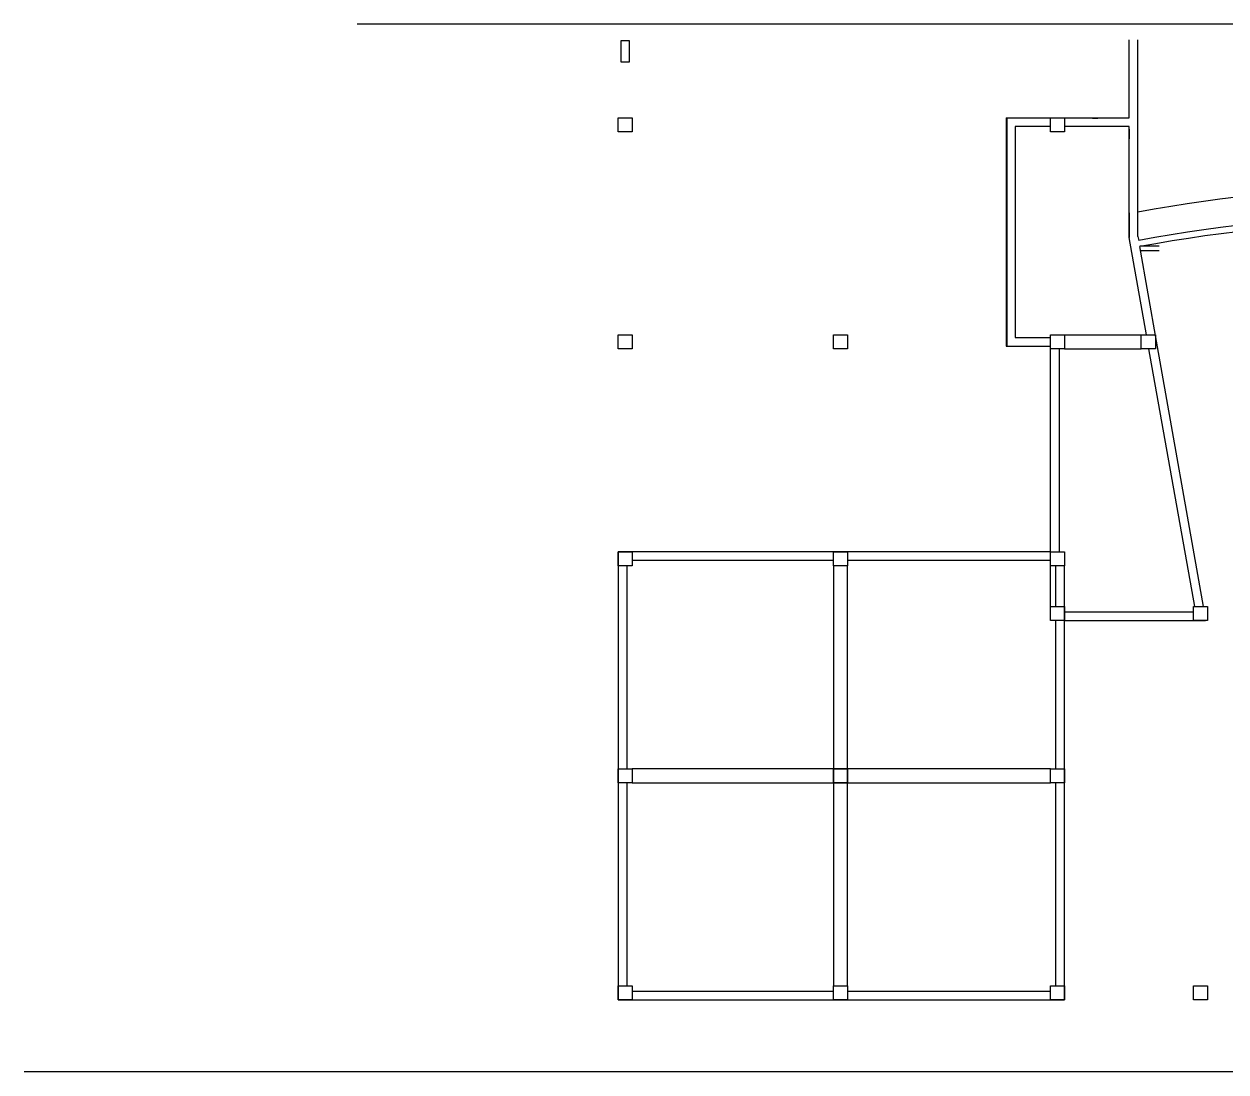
# Model space of a CAD drawing. Header units: inches. Extents: x -1801 to 10077, y -675 to 2295.
# Drawn here: x 4833 to 8238, y -675 to 2295 of the extents above; entities that cross this region are included whole.
import ezdxf

# ---------------------------------------------------------------- set-up
doc = ezdxf.new("R2010")
doc.units = ezdxf.units.IN
doc.layers.add('A4_OP', color=7, linetype='Continuous')

msp = doc.modelspace()

# ---------------------------------------------------------------- linework, layer by layer
for p, q in [((10077.2, 2295.1), (5777, 2295.1)), ((7860.4, 2027.9), (7875.4, 2027.9)), ((7994, 1666.1), (8048.7, 1666.1)), ((7994, 1653.1), (8048.7, 1653.1)), ((7780.8, 1414.4), (7998.4, 1414.4)), ((7780.8, 1414.4), (7998.4, 1414.4)), ((7780.8, 1374.4), (7998.4, 1374.4)), ((7780.8, 1374.4), (7998.4, 1374.4)), ((7125.8, 759.4), (7125.8, -430.6)), ((7125.8, 759.4), (7125.8, -430.6)), ((7165.8, -430.6), (7165.8, 759.4)), ((7165.8, -430.6), (7165.8, 759.4)), ((7740.8, 644.4), (7740.8, 759.4)), ((7740.8, 184.4), (6555.8, 184.4)), ((7740.8, 184.4), (6555.8, 184.4)), ((6555.8, 144.4), (6620.8, 144.4)), ((6555.8, 144.4), (6620.8, 144.4)), ((6620.8, 144.4), (7740.8, 144.4)), ((6620.8, 144.4), (7740.8, 144.4)), ((10077.2, -674.9), (4832.6, -674.9))]:
    msp.add_line(p, q)
msp.add_arc((8735.4, -2260.2), 4011.2, 79.305, 100.6951)
msp.add_arc((8735.4, -2260.2), 4011.2, 79.305, 100.6951)
at = {"layer": 'A4_OP'}
for points in [[(7964, 2029.4), (7964, 2250.1)], [(7964, 2029.4), (7964, 2250.1)], [(7989, 1692.5), (7989, 2250.1)], [(7989, 1692.5), (7989, 2250.1)], [(6548.3, 2247.7), (6523.3, 2247.7)], [(6523.3, 2247.7), (6523.3, 2187.7)], [(6548.3, 2247.7), (6523.3, 2247.7)], [(6523.3, 2247.7), (6523.3, 2187.7)], [(6548.3, 2187.7), (6548.3, 2247.7)], [(6548.3, 2187.7), (6548.3, 2247.7)], [(6523.3, 2187.7), (6548.3, 2187.7)], [(6523.3, 2187.7), (6548.3, 2187.7)], [(6515.8, 1989.4), (6515.8, 2029.4)], [(6515.8, 2029.4), (6555.8, 2029.4)], [(6515.8, 1989.4), (6515.8, 2029.4)], [(6515.8, 2029.4), (6555.8, 2029.4)], [(6555.8, 2029.4), (6555.8, 1989.4)], [(6555.8, 2029.4), (6555.8, 1989.4)], [(7615.8, 2029.4), (7615.8, 1381.9)], [(7615.8, 2029.4), (7760.8, 2029.4)], [(7615.8, 2029.4), (7615.8, 1381.9)], [(7615.8, 2029.4), (7760.8, 2029.4)], [(7617.8, 2029.4), (7617.8, 1381.9)], [(7740.8, 1989.4), (7740.8, 2029.4)], [(7740.8, 2029.4), (7780.8, 2029.4)], [(7740.8, 1989.4), (7740.8, 2029.4)], [(7740.8, 2029.4), (7780.8, 2029.4)], [(7740.8, 1989.4), (7740.8, 2029.4)], [(7740.8, 2029.4), (7780.8, 2029.4)], [(7740.8, 1989.4), (7740.8, 2029.4)], [(7740.8, 2029.4), (7780.8, 2029.4)], [(7740.8, 1989.4), (7740.8, 2009.4)], [(7740.8, 1989.4), (7740.8, 2009.4)], [(7773.3, 2029.4), (7964, 2029.4)], [(7773.3, 2029.4), (7964, 2029.4)], [(7780.8, 2029.4), (7780.8, 1989.4)], [(7780.8, 2029.4), (7780.8, 1989.4)], [(7780.8, 2029.4), (7780.8, 1989.4)], [(7780.8, 2029.4), (7780.8, 1989.4)], [(7780.8, 2009.4), (7780.8, 1989.4)], [(7780.8, 2009.4), (7780.8, 1989.4)], [(6555.8, 1989.4), (6515.8, 1989.4)], [(6555.8, 1989.4), (6515.8, 1989.4)], [(7740.8, 2004.4), (7640.8, 2004.4)], [(7640.8, 2004.4), (7640.8, 1406.9)], [(7740.8, 2004.4), (7640.8, 2004.4)], [(7640.8, 2004.4), (7640.8, 1406.9)], [(7780.8, 1989.4), (7740.8, 1989.4)], [(7780.8, 1989.4), (7740.8, 1989.4)], [(7780.8, 1989.4), (7740.8, 1989.4)], [(7780.8, 1989.4), (7740.8, 1989.4)], [(7780.8, 1989.4), (7740.8, 1989.4)], [(7780.8, 1989.4), (7740.8, 1989.4)], [(7964, 2004.4), (7780.8, 2004.4)], [(7964, 2004.4), (7780.8, 2004.4)], [(7964, 1690.3), (7964, 2004.4)], [(7964, 1690.3), (7964, 2004.4)], [(7964, 1996.9), (7964, 1969.6)], [(7964, 1996.9), (7964, 1969.6)], [(7964, 1759.9), (7964, 1690.3)], [(7964, 1759.9), (7964, 1690.3)], [(8013, 1414.4), (7964, 1690.3)], [(8013, 1414.4), (7964, 1690.3)], [(7989, 1692.5), (7991, 1681.3)], [(7989, 1692.5), (7991, 1681.3)], [(8041.5, 1396.5), (7994, 1664.1)], [(8041.5, 1396.5), (7994, 1664.1)], [(6515.8, 1374.4), (6515.8, 1414.4)], [(6515.8, 1414.4), (6555.8, 1414.4)], [(6515.8, 1374.4), (6515.8, 1414.4)], [(6515.8, 1414.4), (6555.8, 1414.4)], [(6555.8, 1414.4), (6555.8, 1374.4)], [(6555.8, 1414.4), (6555.8, 1374.4)], [(7125.8, 1374.4), (7125.8, 1414.4)], [(7125.8, 1414.4), (7165.8, 1414.4)], [(7125.8, 1374.4), (7125.8, 1414.4)], [(7125.8, 1414.4), (7165.8, 1414.4)], [(7165.8, 1414.4), (7165.8, 1374.4)], [(7165.8, 1414.4), (7165.8, 1374.4)], [(7640.8, 1406.9), (7740.8, 1406.9)], [(7640.8, 1406.9), (7740.8, 1406.9)], [(7740.8, 1394.4), (7740.8, 1414.4)], [(7740.8, 1414.4), (7780.8, 1414.4)], [(7740.8, 1374.4), (7740.8, 1414.4)], [(7740.8, 1414.4), (7780.8, 1414.4)], [(7740.8, 1374.4), (7740.8, 1414.4)], [(7740.8, 1414.4), (7780.8, 1414.4)], [(7740.8, 1394.4), (7740.8, 1414.4)], [(7740.8, 1414.4), (7780.8, 1414.4)], [(7740.8, 1374.4), (7740.8, 1414.4)], [(7740.8, 1414.4), (7780.8, 1414.4)], [(7740.8, 1374.4), (7740.8, 1414.4)], [(7740.8, 1414.4), (7780.8, 1414.4)], [(7780.8, 1414.4), (7780.8, 1374.4)], [(7780.8, 1414.4), (7780.8, 1374.4)], [(7780.8, 1414.4), (7780.8, 1374.4)], [(7780.8, 1414.4), (7780.8, 1374.4)], [(7780.8, 1414.4), (7780.8, 1374.4)], [(7780.8, 1414.4), (7780.8, 1374.4)], [(7998.4, 1374.4), (7998.4, 1414.4)], [(7998.4, 1374.4), (7998.4, 1414.4)], [(7998.4, 1414.4), (8038.4, 1414.4)], [(7998.4, 1374.4), (7998.4, 1414.4)], [(7998.4, 1414.4), (8038.4, 1414.4)], [(7998.4, 1374.4), (7998.4, 1414.4)], [(7998.4, 1374.4), (7998.4, 1414.4)], [(7998.4, 1414.4), (8038.4, 1414.4)], [(7998.4, 1374.4), (7998.4, 1414.4)], [(7998.4, 1414.4), (8038.4, 1414.4)], [(8009.2, 1414.4), (8025.7, 1414.4)], [(8009.2, 1414.4), (8025.7, 1414.4)], [(8038.4, 1414.4), (8038.4, 1374.4)], [(8038.4, 1414.4), (8038.4, 1374.4)], [(8038.4, 1414.4), (8038.4, 1374.4)], [(8038.4, 1414.4), (8038.4, 1374.4)], [(8175, 644.4), (8041.5, 1396.5)], [(8175, 644.4), (8041.5, 1396.5)], [(6555.8, 1374.4), (6515.8, 1374.4)], [(6555.8, 1374.4), (6515.8, 1374.4)], [(7165.8, 1374.4), (7125.8, 1374.4)], [(7165.8, 1374.4), (7125.8, 1374.4)], [(7615.8, 1381.9), (7740.8, 1381.9)], [(7615.8, 1381.9), (7740.8, 1381.9)], [(7740.8, 799.4), (7740.8, 1374.4)], [(7780.8, 1374.4), (7740.8, 1374.4)], [(7780.8, 1374.4), (7740.8, 1374.4)], [(7740.8, 799.4), (7740.8, 1374.4)], [(7780.8, 1374.4), (7740.8, 1374.4)], [(7780.8, 1374.4), (7740.8, 1374.4)], [(7780.8, 1374.4), (7760.8, 1374.4)], [(7780.8, 1374.4), (7760.8, 1374.4)], [(7765.8, 1374.4), (7765.8, 799.4)], [(7765.8, 1374.4), (7765.8, 799.4)], [(8021.9, 1374.4), (7998.4, 1374.4)], [(8038.4, 1374.4), (7998.4, 1374.4)], [(8038.4, 1374.4), (7998.4, 1374.4)], [(8021.9, 1374.4), (7998.4, 1374.4)], [(8038.4, 1374.4), (7998.4, 1374.4)], [(8038.4, 1374.4), (7998.4, 1374.4)], [(8149.6, 644.4), (8020.1, 1374.4)], [(8149.6, 644.4), (8020.1, 1374.4)], [(7145.8, 799.4), (6515.8, 799.4)], [(6515.8, 799.4), (6515.8, 164.4)], [(6515.8, 759.4), (6515.8, 799.4)], [(6515.8, 799.4), (6555.8, 799.4)], [(6515.8, 759.4), (6515.8, 799.4)], [(6515.8, 799.4), (6555.8, 799.4)], [(7145.8, 799.4), (6515.8, 799.4)], [(6515.8, 799.4), (6515.8, 164.4)], [(6515.8, 759.4), (6515.8, 799.4)], [(6515.8, 799.4), (6555.8, 799.4)], [(6515.8, 759.4), (6515.8, 799.4)], [(6515.8, 799.4), (6555.8, 799.4)], [(6555.8, 799.4), (6555.8, 759.4)], [(6555.8, 799.4), (6555.8, 759.4)], [(6555.8, 799.4), (6555.8, 759.4)], [(6555.8, 799.4), (6555.8, 759.4)], [(7125.8, 759.4), (7125.8, 799.4)], [(7125.8, 799.4), (7165.8, 799.4)], [(7125.8, 759.4), (7125.8, 799.4)], [(7125.8, 799.4), (7165.8, 799.4)], [(7125.8, 759.4), (7125.8, 799.4)], [(7125.8, 799.4), (7165.8, 799.4)], [(7125.8, 759.4), (7125.8, 799.4)], [(7125.8, 799.4), (7165.8, 799.4)], [(7740.8, 799.4), (7145.8, 799.4)], [(7740.8, 799.4), (7145.8, 799.4)], [(7165.8, 799.4), (7165.8, 759.4)], [(7165.8, 799.4), (7165.8, 759.4)], [(7165.8, 799.4), (7165.8, 759.4)], [(7165.8, 799.4), (7165.8, 759.4)], [(7740.8, 759.4), (7740.8, 799.4)], [(7740.8, 799.4), (7780.8, 799.4)], [(7740.8, 759.4), (7740.8, 799.4)], [(7740.8, 799.4), (7780.8, 799.4)], [(7740.8, 759.4), (7740.8, 799.4)], [(7740.8, 799.4), (7780.8, 799.4)], [(7740.8, 759.4), (7740.8, 799.4)], [(7740.8, 799.4), (7780.8, 799.4)], [(7760.8, 799.4), (7780.8, 799.4)], [(7760.8, 799.4), (7780.8, 799.4)], [(7780.8, 799.4), (7780.8, 759.4)], [(7780.8, 799.4), (7780.8, 759.4)], [(7780.8, 799.4), (7780.8, 759.4)], [(7780.8, 799.4), (7780.8, 759.4)], [(7780.8, 799.4), (7780.8, 759.4)], [(7780.8, 799.4), (7780.8, 759.4)], [(6555.8, 759.4), (6515.8, 759.4)], [(6555.8, 759.4), (6515.8, 759.4)], [(6555.8, 759.4), (6515.8, 759.4)], [(6555.8, 759.4), (6515.8, 759.4)], [(6555.8, 759.4), (6535.8, 759.4)], [(6555.8, 759.4), (6535.8, 759.4)], [(6540.8, 759.4), (6540.8, 184.4)], [(6540.8, 759.4), (6540.8, 184.4)], [(6555.8, 779.4), (6555.8, 759.4)], [(6555.8, 779.4), (6555.8, 759.4)], [(7125.8, 774.4), (6555.8, 774.4)], [(7125.8, 774.4), (6555.8, 774.4)], [(7125.8, 759.4), (7125.8, 779.4)], [(7125.8, 759.4), (7125.8, 779.4)], [(7165.8, 759.4), (7125.8, 759.4)], [(7165.8, 759.4), (7125.8, 759.4)], [(7165.8, 759.4), (7125.8, 759.4)], [(7165.8, 759.4), (7125.8, 759.4)], [(7165.8, 759.4), (7125.8, 759.4)], [(7165.8, 759.4), (7125.8, 759.4)], [(7165.8, 779.4), (7165.8, 759.4)], [(7165.8, 779.4), (7165.8, 759.4)], [(7740.8, 774.4), (7165.8, 774.4)], [(7740.8, 774.4), (7165.8, 774.4)], [(7740.8, 759.4), (7740.8, 779.4)], [(7740.8, 759.4), (7740.8, 779.4)], [(7780.8, 759.4), (7740.8, 759.4)], [(7780.8, 759.4), (7740.8, 759.4)], [(7780.8, 759.4), (7740.8, 759.4)], [(7780.8, 759.4), (7740.8, 759.4)], [(7780.8, 759.4), (7740.8, 759.4)], [(7780.8, 759.4), (7740.8, 759.4)], [(7755.8, 644.4), (7755.8, 759.4)], [(7755.8, 644.4), (7755.8, 759.4)], [(7780.8, 164.4), (7780.8, 759.4)], [(7780.8, 164.4), (7780.8, 759.4)], [(7740.8, 604.4), (7740.8, 644.4)], [(7740.8, 644.4), (7780.8, 644.4)], [(7740.8, 604.4), (7740.8, 644.4)], [(7740.8, 644.4), (7780.8, 644.4)], [(7740.8, 604.4), (7740.8, 644.4)], [(7740.8, 644.4), (7780.8, 644.4)], [(7740.8, 604.4), (7740.8, 644.4)], [(7740.8, 644.4), (7780.8, 644.4)], [(7740.8, 604.4), (7740.8, 644.4)], [(7740.8, 644.4), (7780.8, 644.4)], [(7740.8, 604.4), (7740.8, 644.4)], [(7740.8, 644.4), (7780.8, 644.4)], [(7780.8, 644.4), (7780.8, 624.4)], [(7780.8, 644.4), (7780.8, 604.4)], [(7780.8, 644.4), (7780.8, 604.4)], [(7780.8, 644.4), (7780.8, 624.4)], [(7780.8, 644.4), (7780.8, 604.4)], [(7780.8, 644.4), (7780.8, 604.4)], [(7780.8, 629.4), (8145.8, 629.4)], [(7780.8, 629.4), (8145.8, 629.4)], [(8145.8, 624.4), (8145.8, 644.4)], [(8145.8, 644.4), (8162.3, 644.4)], [(8145.8, 604.4), (8145.8, 644.4)], [(8145.8, 644.4), (8185.8, 644.4)], [(8145.8, 604.4), (8145.8, 644.4)], [(8145.8, 644.4), (8185.8, 644.4)], [(8145.8, 624.4), (8145.8, 644.4)], [(8145.8, 644.4), (8162.3, 644.4)], [(8145.8, 604.4), (8145.8, 644.4)], [(8145.8, 644.4), (8185.8, 644.4)], [(8145.8, 604.4), (8145.8, 644.4)], [(8145.8, 644.4), (8185.8, 644.4)], [(8185.8, 644.4), (8185.8, 604.4)], [(8185.8, 644.4), (8185.8, 604.4)], [(8185.8, 644.4), (8185.8, 604.4)], [(8185.8, 644.4), (8185.8, 604.4)], [(7760.8, 604.4), (7740.8, 604.4)], [(7780.8, 604.4), (7740.8, 604.4)], [(7780.8, 604.4), (7740.8, 604.4)], [(7760.8, 604.4), (7740.8, 604.4)], [(7780.8, 604.4), (7740.8, 604.4)], [(7780.8, 604.4), (7740.8, 604.4)], [(7755.8, 184.4), (7755.8, 604.4)], [(7755.8, 184.4), (7755.8, 604.4)], [(7780.8, 604.4), (8180.7, 604.4)], [(7780.8, 604.4), (8180.7, 604.4)], [(8185.8, 604.4), (8145.8, 604.4)], [(8185.8, 604.4), (8145.8, 604.4)], [(8185.8, 604.4), (8145.8, 604.4)], [(8185.8, 604.4), (8145.8, 604.4)], [(6515.8, 144.4), (6515.8, 184.4)], [(6515.8, 184.4), (6555.8, 184.4)], [(6515.8, 144.4), (6515.8, 184.4)], [(6515.8, 184.4), (6555.8, 184.4)], [(6515.8, 144.4), (6515.8, 184.4)], [(6515.8, 184.4), (6555.8, 184.4)], [(6515.8, 144.4), (6515.8, 184.4)], [(6515.8, 184.4), (6555.8, 184.4)], [(6535.8, 184.4), (6555.8, 184.4)], [(6535.8, 184.4), (6555.8, 184.4)], [(6555.8, 184.4), (6555.8, 144.4)], [(6555.8, 184.4), (6555.8, 144.4)], [(6555.8, 184.4), (6555.8, 144.4)], [(6555.8, 184.4), (6555.8, 144.4)], [(6555.8, 184.4), (6555.8, 144.4)], [(6555.8, 184.4), (6555.8, 144.4)], [(7125.8, 144.4), (7125.8, 184.4)], [(7125.8, 184.4), (7165.8, 184.4)], [(7125.8, 144.4), (7125.8, 184.4)], [(7125.8, 184.4), (7165.8, 184.4)], [(7125.8, 144.4), (7125.8, 184.4)], [(7125.8, 184.4), (7165.8, 184.4)], [(7125.8, 144.4), (7125.8, 184.4)], [(7125.8, 184.4), (7165.8, 184.4)], [(7125.8, 144.4), (7125.8, 184.4)], [(7125.8, 184.4), (7165.8, 184.4)], [(7125.8, 144.4), (7125.8, 184.4)], [(7125.8, 184.4), (7165.8, 184.4)], [(7165.8, 184.4), (7165.8, 144.4)], [(7165.8, 184.4), (7165.8, 144.4)], [(7165.8, 184.4), (7165.8, 144.4)], [(7165.8, 184.4), (7165.8, 144.4)], [(7165.8, 184.4), (7165.8, 144.4)], [(7165.8, 184.4), (7165.8, 144.4)], [(7740.8, 144.4), (7740.8, 184.4)], [(7740.8, 184.4), (7760.8, 184.4)], [(7740.8, 144.4), (7740.8, 184.4)], [(7740.8, 184.4), (7780.8, 184.4)], [(7740.8, 144.4), (7740.8, 184.4)], [(7740.8, 184.4), (7780.8, 184.4)], [(7740.8, 144.4), (7740.8, 184.4)], [(7740.8, 184.4), (7760.8, 184.4)], [(7740.8, 144.4), (7740.8, 184.4)], [(7740.8, 184.4), (7780.8, 184.4)], [(7740.8, 144.4), (7740.8, 184.4)], [(7740.8, 184.4), (7780.8, 184.4)], [(7780.8, 184.4), (7780.8, 144.4)], [(7780.8, 184.4), (7780.8, 144.4)], [(7780.8, 184.4), (7780.8, 144.4)], [(7780.8, 184.4), (7780.8, 144.4)], [(6515.8, 164.4), (6515.8, -470.6)], [(6515.8, 164.4), (6515.8, -470.6)], [(6555.8, 144.4), (6515.8, 144.4)], [(6555.8, 144.4), (6515.8, 144.4)], [(6555.8, 144.4), (6515.8, 144.4)], [(6555.8, 144.4), (6515.8, 144.4)], [(6555.8, 144.4), (6535.8, 144.4)], [(6555.8, 144.4), (6535.8, 144.4)], [(6540.8, 144.4), (6540.8, -430.6)], [(6540.8, 144.4), (6540.8, -430.6)], [(7165.8, 144.4), (7125.8, 144.4)], [(7165.8, 144.4), (7125.8, 144.4)], [(7165.8, 144.4), (7125.8, 144.4)], [(7165.8, 144.4), (7125.8, 144.4)], [(7165.8, 144.4), (7125.8, 144.4)], [(7165.8, 144.4), (7125.8, 144.4)], [(7760.8, 144.4), (7740.8, 144.4)], [(7780.8, 144.4), (7740.8, 144.4)], [(7780.8, 144.4), (7740.8, 144.4)], [(7760.8, 144.4), (7740.8, 144.4)], [(7780.8, 144.4), (7740.8, 144.4)], [(7780.8, 144.4), (7740.8, 144.4)], [(7755.8, -430.6), (7755.8, 144.4)], [(7755.8, -430.6), (7755.8, 144.4)], [(7780.8, -470.6), (7780.8, 164.4)], [(7780.8, -470.6), (7780.8, 164.4)], [(6515.8, -470.6), (6515.8, -430.6)], [(6515.8, -430.6), (6555.8, -430.6)], [(6515.8, -470.6), (6515.8, -430.6)], [(6515.8, -430.6), (6555.8, -430.6)], [(6515.8, -470.6), (6515.8, -430.6)], [(6515.8, -430.6), (6555.8, -430.6)], [(6515.8, -470.6), (6515.8, -430.6)], [(6515.8, -430.6), (6555.8, -430.6)], [(6535.8, -430.6), (6555.8, -430.6)], [(6535.8, -430.6), (6555.8, -430.6)], [(6555.8, -430.6), (6555.8, -450.6)], [(6555.8, -430.6), (6555.8, -470.6)], [(6555.8, -430.6), (6555.8, -470.6)], [(6555.8, -430.6), (6555.8, -450.6)], [(6555.8, -430.6), (6555.8, -470.6)], [(6555.8, -430.6), (6555.8, -470.6)], [(7125.8, -450.6), (7125.8, -430.6)], [(7125.8, -430.6), (7165.8, -430.6)], [(7125.8, -470.6), (7125.8, -430.6)], [(7125.8, -430.6), (7165.8, -430.6)], [(7125.8, -470.6), (7125.8, -430.6)], [(7125.8, -430.6), (7165.8, -430.6)], [(7125.8, -450.6), (7125.8, -430.6)], [(7125.8, -430.6), (7165.8, -430.6)], [(7125.8, -470.6), (7125.8, -430.6)], [(7125.8, -430.6), (7165.8, -430.6)], [(7125.8, -470.6), (7125.8, -430.6)], [(7125.8, -430.6), (7165.8, -430.6)], [(7165.8, -430.6), (7165.8, -450.6)], [(7165.8, -430.6), (7165.8, -470.6)], [(7165.8, -430.6), (7165.8, -470.6)], [(7165.8, -430.6), (7165.8, -450.6)], [(7165.8, -430.6), (7165.8, -470.6)], [(7165.8, -430.6), (7165.8, -470.6)], [(7740.8, -450.6), (7740.8, -430.6)], [(7740.8, -430.6), (7760.8, -430.6)], [(7740.8, -470.6), (7740.8, -430.6)], [(7740.8, -430.6), (7780.8, -430.6)], [(7740.8, -470.6), (7740.8, -430.6)], [(7740.8, -430.6), (7780.8, -430.6)], [(7740.8, -450.6), (7740.8, -430.6)], [(7740.8, -430.6), (7760.8, -430.6)], [(7740.8, -470.6), (7740.8, -430.6)], [(7740.8, -430.6), (7780.8, -430.6)], [(7740.8, -470.6), (7740.8, -430.6)], [(7740.8, -430.6), (7780.8, -430.6)], [(7780.8, -430.6), (7780.8, -470.6)], [(7780.8, -430.6), (7780.8, -470.6)], [(7780.8, -430.6), (7780.8, -470.6)], [(7780.8, -430.6), (7780.8, -470.6)], [(8145.8, -470.6), (8145.8, -430.6)], [(8145.8, -430.6), (8185.8, -430.6)], [(8145.8, -470.6), (8145.8, -430.6)], [(8145.8, -430.6), (8185.8, -430.6)], [(8185.8, -430.6), (8185.8, -470.6)], [(8185.8, -430.6), (8185.8, -470.6)], [(6515.8, -470.6), (7145.8, -470.6)], [(6555.8, -470.6), (6515.8, -470.6)], [(6555.8, -470.6), (6515.8, -470.6)], [(6515.8, -470.6), (7145.8, -470.6)], [(6555.8, -470.6), (6515.8, -470.6)], [(6555.8, -470.6), (6515.8, -470.6)], [(6555.8, -445.6), (7125.8, -445.6)], [(6555.8, -445.6), (7125.8, -445.6)], [(7165.8, -470.6), (7125.8, -470.6)], [(7165.8, -470.6), (7125.8, -470.6)], [(7165.8, -470.6), (7125.8, -470.6)], [(7165.8, -470.6), (7125.8, -470.6)], [(7145.8, -470.6), (7780.8, -470.6)], [(7145.8, -470.6), (7780.8, -470.6)], [(7165.8, -445.6), (7740.8, -445.6)], [(7165.8, -445.6), (7740.8, -445.6)], [(7780.8, -470.6), (7740.8, -470.6)], [(7780.8, -470.6), (7740.8, -470.6)], [(7780.8, -470.6), (7740.8, -470.6)], [(7780.8, -470.6), (7740.8, -470.6)], [(8185.8, -470.6), (8145.8, -470.6)], [(8185.8, -470.6), (8145.8, -470.6)]]:
    msp.add_lwpolyline(points, dxfattribs=at)
for points in [[(9481.8, 1762.2, 0.091992), (7989, 1762.2)], [(9481.8, 1762.2, 0.091992), (7989, 1762.2)], [(9476.8, 1664.1, 0.093574), (7994, 1664.1)], [(9476.8, 1664.1, 0.093574), (7994, 1664.1)]]:
    msp.add_lwpolyline(points, format="xyb", dxfattribs=at)

doc.saveas('drawing.dxf')
